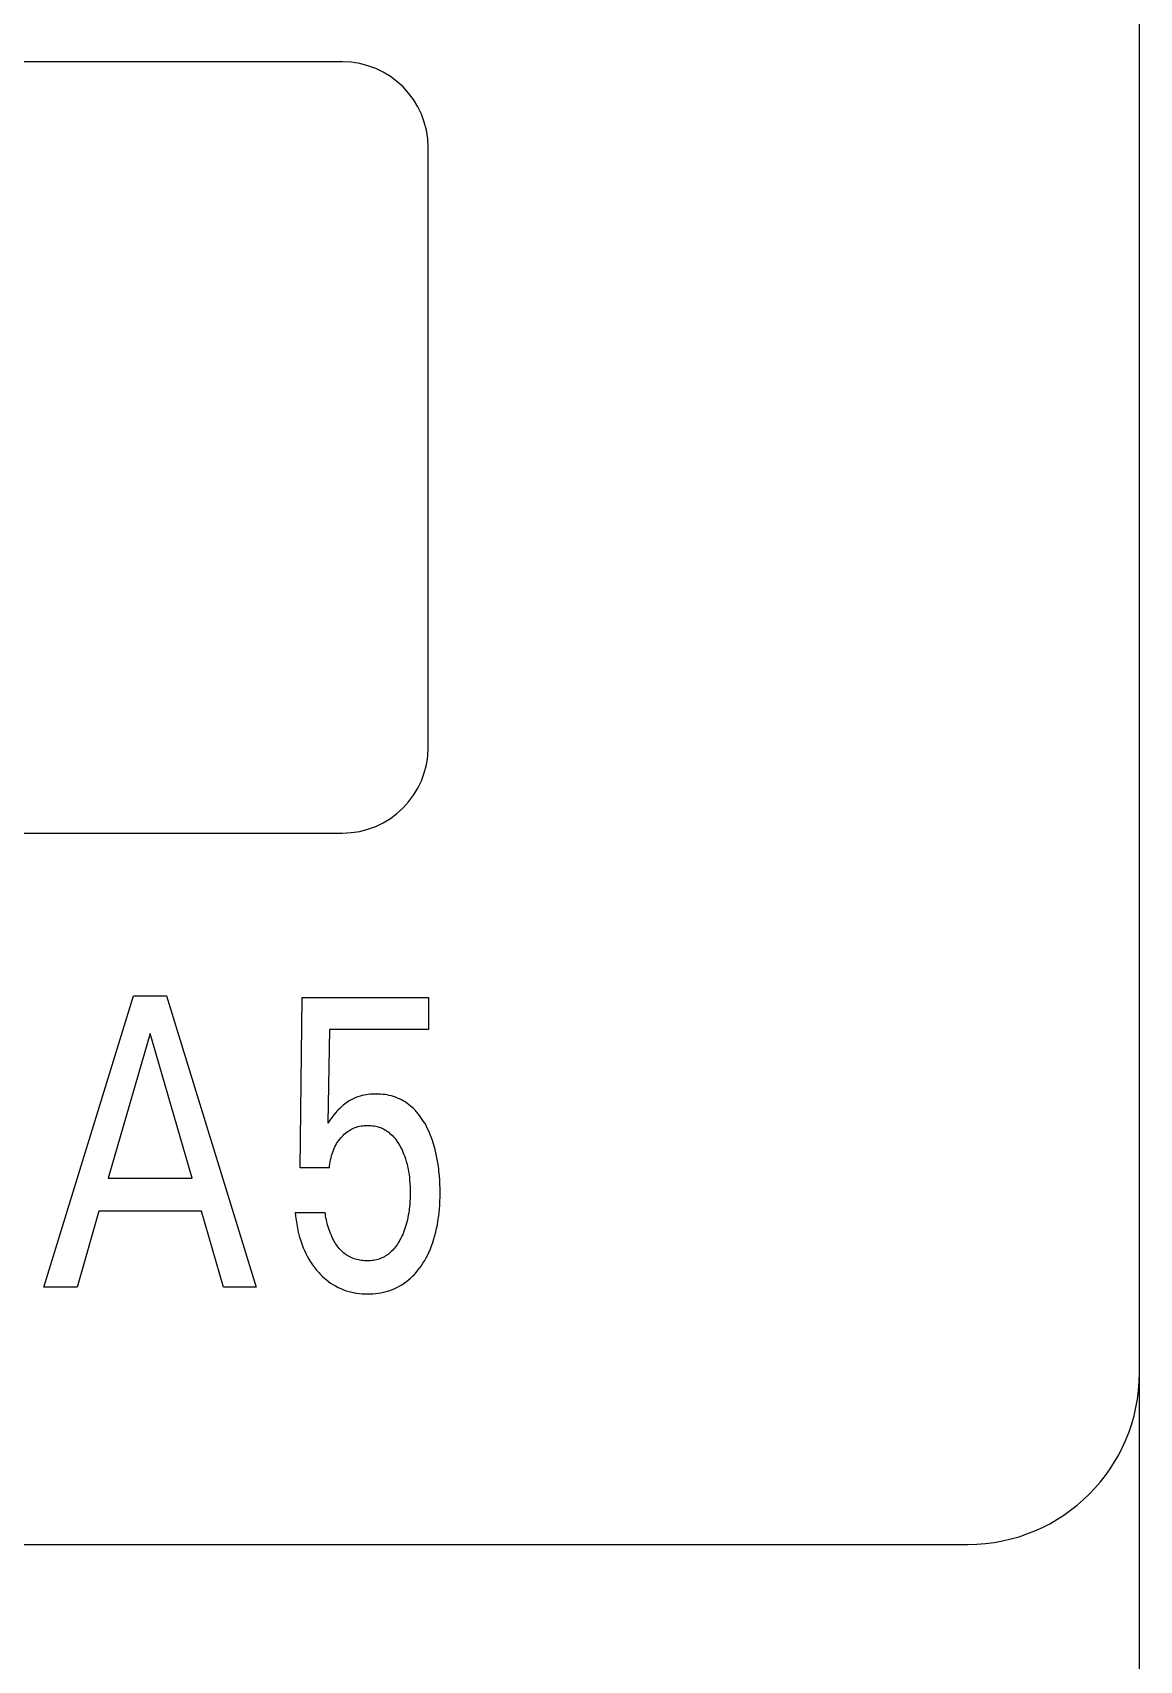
# Model space of a CAD drawing. Extents: x 0 to 420, y 0 to 297.
# Drawn here: x 201.84 to 208.3, y 185.5 to 194.99 of the extents above; entities that cross this region are included whole.
import ezdxf

# ---------------------------------------------------------------- set-up
doc = ezdxf.new("R2010")
doc.units = 0
doc.header["$LTSCALE"] = 23.1
doc.layers.add('10000_FRONT', color=7, linetype='CONTINUOUS')

msp = doc.modelspace()

# ---------------------------------------------------------------- linework, layer by layer
at = {"layer": '10000_FRONT', "color": 7, "linetype": 'CONTINUOUS'}
for p, q in [((208.2976, 164.6727), (208.2976, 252.6727)), ((203.6476, 194.8227), (196.1476, 194.8227)), ((204.1476, 190.8227), (204.1476, 194.3227)), ((196.1476, 190.3227), (203.6476, 190.3227)), ((201.9057, 187.6727), (202.4289, 189.3727)), ((202.4289, 189.3727), (202.6205, 189.3727)), ((202.6205, 189.3727), (203.1437, 187.6727)), ((203.4012, 188.3691), (203.4121, 189.363)), ((203.4121, 189.363), (204.1503, 189.363)), ((204.1503, 189.363), (204.1503, 189.1775)), ((202.5256, 189.1534), (202.2816, 188.3088)), ((202.7705, 188.3088), (202.5256, 189.1534)), ((203.572, 189.1775), (203.5621, 188.6305)), ((204.1503, 189.1775), (203.572, 189.1775)), ((203.6461, 188.7301), (203.6378, 188.7226)), ((203.6547, 188.7372), (203.6461, 188.7301)), ((203.6635, 188.744), (203.6547, 188.7372)), ((203.6726, 188.7505), (203.6635, 188.744)), ((203.6819, 188.7566), (203.6726, 188.7505)), ((203.6915, 188.7624), (203.6819, 188.7566)), ((203.7028, 188.7685), (203.6915, 188.7624)), ((203.7145, 188.774), (203.7028, 188.7685)), ((203.7263, 188.7791), (203.7145, 188.774)), ((203.7384, 188.7836), (203.7263, 188.7791)), ((203.7507, 188.7875), (203.7384, 188.7836)), ((203.7632, 188.7909), (203.7507, 188.7875)), ((203.7746, 188.7935), (203.7632, 188.7909)), ((203.7862, 188.7957), (203.7746, 188.7935)), ((203.7978, 188.7974), (203.7862, 188.7957)), ((203.8095, 188.7987), (203.7978, 188.7974)), ((203.8213, 188.7997), (203.8095, 188.7987)), ((203.8331, 188.8002), (203.8213, 188.7997)), ((203.8449, 188.8004), (203.8331, 188.8002)), ((203.8577, 188.8002), (203.8449, 188.8004)), ((203.8705, 188.7995), (203.8577, 188.8002)), ((203.8832, 188.7984), (203.8705, 188.7995)), ((203.896, 188.7968), (203.8832, 188.7984)), ((203.9086, 188.7947), (203.896, 188.7968)), ((203.9211, 188.7922), (203.9086, 188.7947)), ((203.9335, 188.7891), (203.9211, 188.7922)), ((203.9458, 188.7855), (203.9335, 188.7891)), ((203.9578, 188.7814), (203.9458, 188.7855)), ((203.9693, 188.7769), (203.9578, 188.7814)), ((203.9805, 188.7719), (203.9693, 188.7769)), ((203.9915, 188.7664), (203.9805, 188.7719)), ((204.0023, 188.7604), (203.9915, 188.7664)), ((204.0128, 188.754), (204.0023, 188.7604)), ((204.0231, 188.7472), (204.0128, 188.754)), ((204.0331, 188.74), (204.0231, 188.7472)), ((204.0428, 188.7323), (204.0331, 188.74)), ((204.0521, 188.7243), (204.0428, 188.7323)), ((204.062, 188.7151), (204.0521, 188.7243)), ((203.5741, 188.6473), (203.5621, 188.6305)), ((203.5865, 188.664), (203.5741, 188.6473)), ((203.5976, 188.6782), (203.5865, 188.664)), ((203.609, 188.6921), (203.5976, 188.6782)), ((203.6158, 188.6998), (203.609, 188.6921)), ((203.6227, 188.7074), (203.6158, 188.6998)), ((203.6298, 188.7148), (203.6227, 188.7074)), ((203.6378, 188.7226), (203.6298, 188.7148)), ((204.0716, 188.7055), (204.062, 188.7151)), ((204.0807, 188.6955), (204.0716, 188.7055)), ((204.0894, 188.6852), (204.0807, 188.6955)), ((204.0978, 188.6745), (204.0894, 188.6852)), ((204.1058, 188.6636), (204.0978, 188.6745)), ((204.1135, 188.6524), (204.1058, 188.6636)), ((204.1208, 188.6409), (204.1135, 188.6524)), ((204.1277, 188.6293), (204.1208, 188.6409)), ((204.1353, 188.6157), (204.1277, 188.6293)), ((203.6253, 188.5281), (203.6316, 188.5364)), ((203.6316, 188.5364), (203.6382, 188.5444)), ((203.6382, 188.5444), (203.6452, 188.5522)), ((203.6452, 188.5522), (203.6518, 188.559)), ((203.6518, 188.559), (203.6586, 188.5655)), ((203.6586, 188.5655), (203.6658, 188.5717)), ((203.6658, 188.5717), (203.6731, 188.5776)), ((203.6731, 188.5776), (203.6808, 188.5832)), ((203.6808, 188.5832), (203.6887, 188.5883)), ((203.6887, 188.5883), (203.6965, 188.5929)), ((203.6965, 188.5929), (203.7045, 188.5971)), ((203.7045, 188.5971), (203.7127, 188.601)), ((203.7127, 188.601), (203.7211, 188.6044)), ((203.7211, 188.6044), (203.7297, 188.6074)), ((203.7297, 188.6074), (203.7384, 188.61)), ((203.7384, 188.61), (203.7475, 188.6123)), ((203.7475, 188.6123), (203.7567, 188.6141)), ((203.7567, 188.6141), (203.766, 188.6155)), ((203.766, 188.6155), (203.7754, 188.6165)), ((203.7754, 188.6165), (203.7848, 188.6171)), ((203.7848, 188.6171), (203.7943, 188.6172)), ((203.7943, 188.6172), (203.8039, 188.6171)), ((203.8039, 188.6171), (203.8135, 188.6165)), ((203.8135, 188.6165), (203.823, 188.6155)), ((203.823, 188.6155), (203.8325, 188.6141)), ((203.8325, 188.6141), (203.8419, 188.6123)), ((203.8419, 188.6123), (203.8512, 188.61)), ((203.8512, 188.61), (203.8604, 188.6073)), ((203.8604, 188.6073), (203.8694, 188.6041)), ((203.8694, 188.6041), (203.878, 188.6006)), ((203.878, 188.6006), (203.8864, 188.5966)), ((203.8864, 188.5966), (203.8946, 188.5922)), ((203.8946, 188.5922), (203.9026, 188.5874)), ((203.9026, 188.5874), (203.9103, 188.5823)), ((203.9103, 188.5823), (203.9178, 188.5768)), ((203.9178, 188.5768), (203.9251, 188.5709)), ((203.9251, 188.5709), (203.932, 188.5648)), ((203.932, 188.5648), (203.9395, 188.5575)), ((203.9395, 188.5575), (203.9465, 188.55)), ((203.9465, 188.55), (203.9532, 188.5421)), ((203.9532, 188.5421), (203.9596, 188.534)), ((203.9596, 188.534), (203.9657, 188.5256)), ((204.1425, 188.6018), (204.1353, 188.6157)), ((204.1493, 188.5878), (204.1425, 188.6018)), ((204.1557, 188.5735), (204.1493, 188.5878)), ((204.1617, 188.5591), (204.1557, 188.5735)), ((204.1673, 188.5446), (204.1617, 188.5591)), ((204.1725, 188.5299), (204.1673, 188.5446)), ((203.5811, 188.429), (203.5841, 188.4408)), ((203.5841, 188.4408), (203.5872, 188.4514)), ((203.5872, 188.4514), (203.5907, 188.4618)), ((203.5907, 188.4618), (203.5946, 188.4721)), ((203.5946, 188.4721), (203.5988, 188.4822)), ((203.5988, 188.4822), (203.6035, 188.4921)), ((203.6035, 188.4921), (203.6085, 188.5019)), ((203.6085, 188.5019), (203.6137, 188.5108)), ((203.6137, 188.5108), (203.6193, 188.5196)), ((203.6193, 188.5196), (203.6253, 188.5281)), ((203.9657, 188.5256), (203.9715, 188.5169)), ((203.9715, 188.5169), (203.977, 188.5081)), ((203.977, 188.5081), (203.9822, 188.4992)), ((203.9822, 188.4992), (203.989, 188.4867)), ((203.989, 188.4867), (203.9952, 188.4741)), ((203.9952, 188.4741), (204.001, 188.4612)), ((204.001, 188.4612), (204.0064, 188.4482)), ((204.0064, 188.4482), (204.0114, 188.435)), ((204.1774, 188.5151), (204.1725, 188.5299)), ((204.1832, 188.4961), (204.1774, 188.5151)), ((204.1884, 188.477), (204.1832, 188.4961)), ((204.1931, 188.4578), (204.1884, 188.477)), ((204.1973, 188.4384), (204.1931, 188.4578)), ((203.572, 188.3691), (203.4012, 188.3691)), ((203.572, 188.3691), (203.5731, 188.3811)), ((203.5731, 188.3811), (203.5745, 188.3931)), ((203.5745, 188.3931), (203.5763, 188.4051)), ((203.5763, 188.4051), (203.5785, 188.4171)), ((203.5785, 188.4171), (203.5811, 188.429)), ((204.0114, 188.435), (204.0159, 188.4217)), ((204.0159, 188.4217), (204.0204, 188.4068)), ((204.0204, 188.4068), (204.0244, 188.3917)), ((204.0244, 188.3917), (204.0279, 188.3765)), ((204.0279, 188.3765), (204.0311, 188.3613)), ((204.0311, 188.3613), (204.0337, 188.3459)), ((204.0337, 188.3459), (204.0361, 188.3305)), ((204.201, 188.4189), (204.1973, 188.4384)), ((204.2043, 188.3994), (204.201, 188.4189)), ((204.2072, 188.3798), (204.2043, 188.3994)), ((204.2092, 188.3642), (204.2072, 188.3798)), ((204.211, 188.3486), (204.2092, 188.3642)), ((204.2133, 188.3236), (204.211, 188.3486)), ((202.2816, 188.3088), (202.7705, 188.3088)), ((204.0361, 188.3305), (204.0382, 188.3131)), ((204.0382, 188.3131), (204.0399, 188.2957)), ((204.0399, 188.2957), (204.0412, 188.2782)), ((204.0412, 188.2782), (204.0421, 188.2607)), ((204.0421, 188.2607), (204.0426, 188.2432)), ((204.2151, 188.2986), (204.2133, 188.3236)), ((204.2163, 188.2735), (204.2151, 188.2986)), ((204.217, 188.2484), (204.2163, 188.2735)), ((204.0402, 188.1579), (204.0386, 188.141)), ((204.0414, 188.1748), (204.0402, 188.1579)), ((204.0422, 188.1918), (204.0414, 188.1748)), ((204.0426, 188.2087), (204.0422, 188.1918)), ((204.0426, 188.2432), (204.0428, 188.2257)), ((204.0428, 188.2257), (204.0426, 188.2087)), ((204.2151, 188.1518), (204.2162, 188.1756)), ((204.2162, 188.1756), (204.2169, 188.1994)), ((204.2169, 188.1994), (204.2172, 188.2233)), ((204.2172, 188.2233), (204.217, 188.2484)), ((202.2256, 188.116), (202.0991, 187.6727)), ((202.8256, 188.116), (202.2256, 188.116)), ((202.9539, 187.6727), (202.8256, 188.116)), ((203.3723, 188.11), (203.3745, 188.0869)), ((203.3723, 188.11), (203.5467, 188.11)), ((203.3745, 188.0869), (203.3773, 188.0637)), ((203.3773, 188.0637), (203.3807, 188.0406)), ((203.5481, 188.0994), (203.5467, 188.11)), ((203.5497, 188.0885), (203.5481, 188.0994)), ((203.5517, 188.0774), (203.5497, 188.0885)), ((203.5539, 188.0662), (203.5517, 188.0774)), ((203.5564, 188.0548), (203.5539, 188.0662)), ((204.0267, 188.0667), (204.0236, 188.0536)), ((204.0295, 188.0799), (204.0267, 188.0667)), ((204.032, 188.0932), (204.0295, 188.0799)), ((204.0342, 188.1065), (204.032, 188.0932)), ((204.0362, 188.1199), (204.0342, 188.1065)), ((204.0375, 188.1304), (204.0362, 188.1199)), ((204.0386, 188.141), (204.0375, 188.1304)), ((204.2049, 188.057), (204.2083, 188.0806)), ((204.2083, 188.0806), (204.2112, 188.1043)), ((204.2112, 188.1043), (204.2134, 188.128)), ((204.2134, 188.128), (204.2151, 188.1518)), ((203.3807, 188.0406), (203.3849, 188.0175)), ((203.3849, 188.0175), (203.3899, 187.9946)), ((203.3899, 187.9946), (203.3956, 187.9719)), ((203.3956, 187.9719), (203.4005, 187.9545)), ((203.5592, 188.0434), (203.5564, 188.0548)), ((203.5624, 188.0319), (203.5592, 188.0434)), ((203.5658, 188.0203), (203.5624, 188.0319)), ((203.5696, 188.0088), (203.5658, 188.0203)), ((203.5737, 187.9973), (203.5696, 188.0088)), ((203.5781, 187.986), (203.5737, 187.9973)), ((203.5829, 187.9747), (203.5781, 187.986)), ((203.588, 187.9636), (203.5829, 187.9747)), ((203.5935, 187.9527), (203.588, 187.9636)), ((203.9942, 187.9705), (203.9889, 187.9594)), ((203.9993, 187.9816), (203.9942, 187.9705)), ((204.004, 187.9929), (203.9993, 187.9816)), ((204.0084, 188.0044), (204.004, 187.9929)), ((204.0125, 188.0159), (204.0084, 188.0044)), ((204.0163, 188.0276), (204.0125, 188.0159)), ((204.0201, 188.0405), (204.0163, 188.0276)), ((204.0236, 188.0536), (204.0201, 188.0405)), ((204.1817, 187.9546), (204.1875, 187.9748)), ((204.1875, 187.9748), (204.1927, 187.9952)), ((204.1927, 187.9952), (204.1973, 188.0157)), ((204.1973, 188.0157), (204.2014, 188.0363)), ((204.2014, 188.0363), (204.2049, 188.057)), ((203.4005, 187.9545), (203.406, 187.9373)), ((203.406, 187.9373), (203.412, 187.9203)), ((203.412, 187.9203), (203.4185, 187.9035)), ((203.4185, 187.9035), (203.4255, 187.8869)), ((203.4255, 187.8869), (203.4332, 187.8706)), ((203.4332, 187.8706), (203.4414, 187.8546)), ((203.5979, 187.9446), (203.5935, 187.9527)), ((203.6025, 187.9365), (203.5979, 187.9446)), ((203.6074, 187.9287), (203.6025, 187.9365)), ((203.6125, 187.9211), (203.6074, 187.9287)), ((203.6178, 187.9136), (203.6125, 187.9211)), ((203.6233, 187.9064), (203.6178, 187.9136)), ((203.6291, 187.8994), (203.6233, 187.9064)), ((203.6351, 187.8926), (203.6291, 187.8994)), ((203.6413, 187.8861), (203.6351, 187.8926)), ((203.6477, 187.88), (203.6413, 187.8861)), ((203.6544, 187.8741), (203.6477, 187.88)), ((203.6614, 187.8685), (203.6544, 187.8741)), ((203.9202, 187.8699), (203.9136, 187.8648)), ((203.9267, 187.8753), (203.9202, 187.8699)), ((203.9328, 187.881), (203.9267, 187.8753)), ((203.9395, 187.8876), (203.9328, 187.881)), ((203.9459, 187.8945), (203.9395, 187.8876)), ((203.952, 187.9016), (203.9459, 187.8945)), ((203.9578, 187.909), (203.952, 187.9016)), ((203.9633, 187.9166), (203.9578, 187.909)), ((203.9686, 187.9244), (203.9633, 187.9166)), ((203.9737, 187.9323), (203.9686, 187.9244)), ((203.9785, 187.9404), (203.9737, 187.9323)), ((203.9831, 187.9486), (203.9785, 187.9404)), ((203.9889, 187.9594), (203.9831, 187.9486)), ((204.1455, 187.8624), (204.1536, 187.8796)), ((204.1536, 187.8796), (204.1612, 187.8971)), ((204.1612, 187.8971), (204.1682, 187.9148)), ((204.1682, 187.9148), (204.1752, 187.9346)), ((204.1752, 187.9346), (204.1817, 187.9546)), ((203.4414, 187.8546), (203.451, 187.8374)), ((203.451, 187.8374), (203.4614, 187.8206)), ((203.4614, 187.8206), (203.4725, 187.8043)), ((203.4725, 187.8043), (203.4842, 187.7884)), ((203.4842, 187.7884), (203.4966, 187.773)), ((203.6686, 187.8632), (203.6614, 187.8685)), ((203.676, 187.8583), (203.6686, 187.8632)), ((203.6835, 187.8539), (203.676, 187.8583)), ((203.6912, 187.8498), (203.6835, 187.8539)), ((203.6992, 187.8461), (203.6912, 187.8498)), ((203.7073, 187.8427), (203.6992, 187.8461)), ((203.7155, 187.8396), (203.7073, 187.8427)), ((203.724, 187.8369), (203.7155, 187.8396)), ((203.7325, 187.8345), (203.724, 187.8369)), ((203.7412, 187.8325), (203.7325, 187.8345)), ((203.7499, 187.8307), (203.7412, 187.8325)), ((203.7587, 187.8293), (203.7499, 187.8307)), ((203.7676, 187.8282), (203.7587, 187.8293)), ((203.7765, 187.8275), (203.7676, 187.8282)), ((203.7854, 187.827), (203.7765, 187.8275)), ((203.7943, 187.8269), (203.7854, 187.827)), ((203.8029, 187.8271), (203.7943, 187.8269)), ((203.8116, 187.8275), (203.8029, 187.8271)), ((203.8202, 187.8283), (203.8116, 187.8275)), ((203.8287, 187.8295), (203.8202, 187.8283)), ((203.8371, 187.8309), (203.8287, 187.8295)), ((203.8455, 187.8328), (203.8371, 187.8309)), ((203.8537, 187.8349), (203.8455, 187.8328)), ((203.8619, 187.8375), (203.8537, 187.8349)), ((203.8699, 187.8404), (203.8619, 187.8375)), ((203.8776, 187.8436), (203.8699, 187.8404)), ((203.8851, 187.8472), (203.8776, 187.8436)), ((203.8925, 187.8511), (203.8851, 187.8472)), ((203.8997, 187.8554), (203.8925, 187.8511)), ((203.9068, 187.8599), (203.8997, 187.8554)), ((203.9136, 187.8648), (203.9068, 187.8599)), ((204.0882, 187.7718), (204.0978, 187.7841)), ((204.0978, 187.7841), (204.1069, 187.7968)), ((204.1069, 187.7968), (204.1175, 187.8126)), ((204.1175, 187.8126), (204.1275, 187.8289)), ((204.1275, 187.8289), (204.1368, 187.8455)), ((204.1368, 187.8455), (204.1455, 187.8624)), ((203.4966, 187.773), (203.5096, 187.7582)), ((203.5096, 187.7582), (203.5203, 187.7471)), ((203.5203, 187.7471), (203.5312, 187.7363)), ((203.5312, 187.7363), (203.5426, 187.7259)), ((203.5426, 187.7259), (203.5544, 187.716)), ((203.5544, 187.716), (203.5665, 187.7066)), ((203.5665, 187.7066), (203.579, 187.6977)), ((203.579, 187.6977), (203.5919, 187.6893)), ((203.5919, 187.6893), (203.6068, 187.6805)), ((203.6068, 187.6805), (203.6221, 187.6724)), ((203.9642, 187.6711), (203.9792, 187.6789)), ((203.9792, 187.6789), (203.9938, 187.6874)), ((203.9938, 187.6874), (204.0079, 187.6965)), ((204.0079, 187.6965), (204.0216, 187.7064)), ((204.0216, 187.7064), (204.0338, 187.7161)), ((204.0338, 187.7161), (204.0456, 187.7263)), ((204.0456, 187.7263), (204.0569, 187.737)), ((204.0569, 187.737), (204.0678, 187.7482)), ((204.0678, 187.7482), (204.0782, 187.7598)), ((204.0782, 187.7598), (204.0882, 187.7718)), ((202.0991, 187.6727), (201.9057, 187.6727)), ((203.1437, 187.6727), (202.9539, 187.6727)), ((203.6221, 187.6724), (203.6378, 187.6651)), ((203.6378, 187.6651), (203.6539, 187.6586)), ((203.6539, 187.6586), (203.6702, 187.6529)), ((203.6702, 187.6529), (203.6868, 187.6479)), ((203.6868, 187.6479), (203.7018, 187.6441)), ((203.7018, 187.6441), (203.717, 187.641)), ((203.717, 187.641), (203.7323, 187.6385)), ((203.7323, 187.6385), (203.7477, 187.6366)), ((203.7477, 187.6366), (203.7632, 187.6352)), ((203.7632, 187.6352), (203.7787, 187.6344)), ((203.7787, 187.6344), (203.7943, 187.6341)), ((203.7943, 187.6341), (203.8099, 187.6344)), ((203.8099, 187.6344), (203.8255, 187.6351)), ((203.8255, 187.6351), (203.8411, 187.6365)), ((203.8411, 187.6365), (203.8566, 187.6384)), ((203.8566, 187.6384), (203.872, 187.6409)), ((203.872, 187.6409), (203.8873, 187.644)), ((203.8873, 187.644), (203.9024, 187.6478)), ((203.9024, 187.6478), (203.9174, 187.6522)), ((203.9174, 187.6522), (203.9333, 187.6577)), ((203.9333, 187.6577), (203.9489, 187.664)), ((203.9489, 187.664), (203.9642, 187.6711)), ((137.7976, 186.1727), (207.2976, 186.1727))]:
    msp.add_line(p, q, dxfattribs=at)
for centre, radius, start, end in [((203.6476, 194.3227), 0.5, 0, 90), ((203.6476, 190.8227), 0.5, 270, 360), ((207.2976, 187.1727), 1, 270, 360)]:
    msp.add_arc(centre, radius, start, end, dxfattribs=at)

doc.saveas('drawing.dxf')
